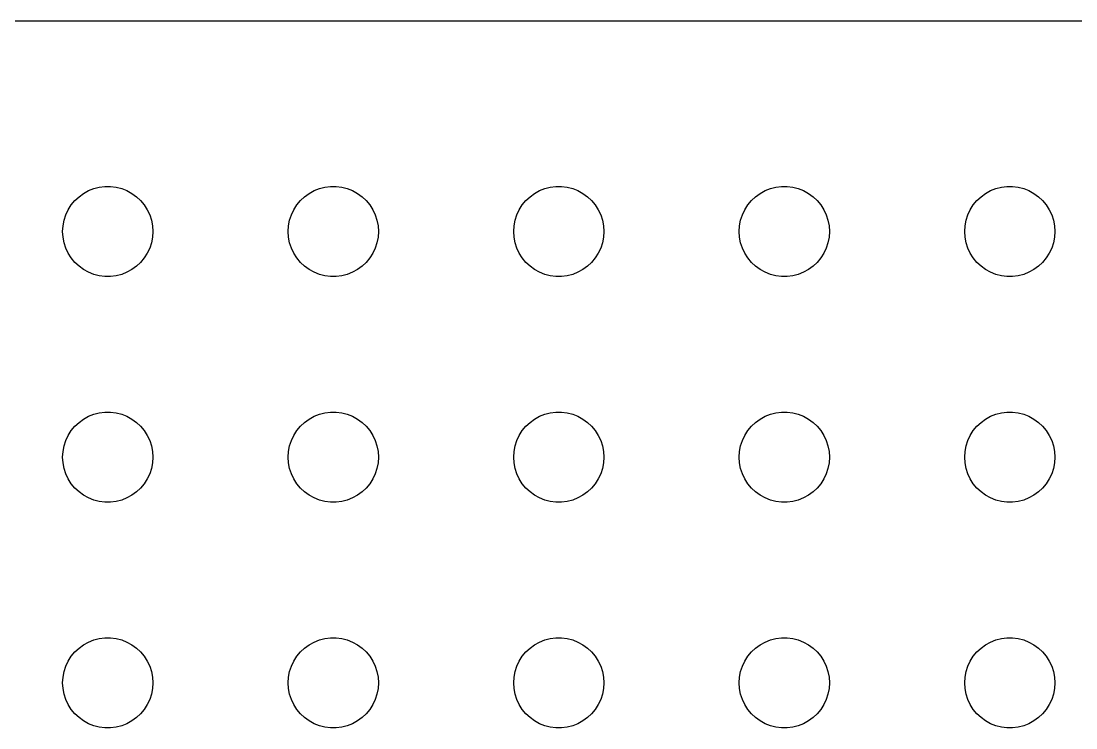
# Model space of a CAD drawing. Header units: metres. Extents: x -134 to 134, y 518 to 1078.
# Drawn here: x 64.62 to 99.7, y 826.5 to 849.99 of the extents above; entities that cross this region are included whole.
import ezdxf

# ---------------------------------------------------------------- set-up
doc = ezdxf.new("R2010")
doc.units = ezdxf.units.M

msp = doc.modelspace()

# ---------------------------------------------------------------- linework, layer by layer
for p, q in [((129.814, 849.99), (-129.814, 849.99)), ((66.8613, 844.357), (67.0365, 844.427)), ((67.0365, 844.427), (67.2189, 844.473)), ((67.2189, 844.473), (67.4058, 844.497)), ((67.4058, 844.497), (67.5942, 844.497)), ((67.5942, 844.497), (67.7811, 844.473)), ((67.7811, 844.473), (67.9635, 844.427)), ((67.9635, 844.427), (68.1387, 844.357)), ((74.3613, 844.357), (74.5365, 844.427)), ((74.5365, 844.427), (74.7189, 844.473)), ((74.7189, 844.473), (74.9058, 844.497)), ((74.9058, 844.497), (75.0942, 844.497)), ((75.0942, 844.497), (75.2811, 844.473)), ((75.2811, 844.473), (75.4635, 844.427)), ((75.4635, 844.427), (75.6387, 844.357)), ((81.8613, 844.357), (82.0365, 844.427)), ((82.0365, 844.427), (82.2189, 844.473)), ((82.2189, 844.473), (82.4058, 844.497)), ((82.4058, 844.497), (82.5942, 844.497)), ((82.5942, 844.497), (82.7811, 844.473)), ((82.7811, 844.473), (82.9635, 844.427)), ((82.9635, 844.427), (83.1387, 844.357)), ((89.3613, 844.357), (89.5365, 844.427)), ((89.5365, 844.427), (89.7189, 844.473)), ((89.7189, 844.473), (89.9058, 844.497)), ((89.9058, 844.497), (90.0942, 844.497)), ((90.0942, 844.497), (90.2811, 844.473)), ((90.2811, 844.473), (90.4635, 844.427)), ((90.4635, 844.427), (90.6387, 844.357)), ((96.8613, 844.357), (97.0365, 844.427)), ((97.0365, 844.427), (97.2189, 844.473)), ((97.2189, 844.473), (97.4058, 844.497)), ((97.4058, 844.497), (97.5942, 844.497)), ((97.5942, 844.497), (97.7811, 844.473)), ((97.7811, 844.473), (97.9635, 844.427)), ((97.9635, 844.427), (98.1387, 844.357)), ((66.4065, 844.027), (66.5439, 844.156)), ((66.5439, 844.156), (66.6963, 844.266)), ((66.6963, 844.266), (66.8613, 844.357)), ((68.1387, 844.357), (68.3037, 844.266)), ((68.3037, 844.266), (68.4561, 844.156)), ((68.4561, 844.156), (68.5934, 844.027)), ((73.9065, 844.027), (74.0439, 844.156)), ((74.0439, 844.156), (74.1963, 844.266)), ((74.1963, 844.266), (74.3613, 844.357)), ((75.6387, 844.357), (75.8037, 844.266)), ((75.8037, 844.266), (75.9561, 844.156)), ((75.9561, 844.156), (76.0934, 844.027)), ((81.4065, 844.027), (81.5439, 844.156)), ((81.5439, 844.156), (81.6963, 844.266)), ((81.6963, 844.266), (81.8613, 844.357)), ((83.1387, 844.357), (83.3037, 844.266)), ((83.3037, 844.266), (83.4561, 844.156)), ((83.4561, 844.156), (83.5934, 844.027)), ((88.9065, 844.027), (89.0439, 844.156)), ((89.0439, 844.156), (89.1963, 844.266)), ((89.1963, 844.266), (89.3613, 844.357)), ((90.6387, 844.357), (90.8037, 844.266)), ((90.8037, 844.266), (90.9561, 844.156)), ((90.9561, 844.156), (91.0934, 844.027)), ((96.4065, 844.027), (96.5439, 844.156)), ((96.5439, 844.156), (96.6963, 844.266)), ((96.6963, 844.266), (96.8613, 844.357)), ((98.1387, 844.357), (98.3037, 844.266)), ((98.3037, 844.266), (98.4561, 844.156)), ((98.4561, 844.156), (98.5934, 844.027)), ((66.1053, 843.552), (66.1855, 843.723)), ((66.1855, 843.723), (66.2865, 843.882)), ((66.2865, 843.882), (66.4065, 844.027)), ((68.5934, 844.027), (68.7135, 843.882)), ((68.7135, 843.882), (68.8145, 843.723)), ((68.8145, 843.723), (68.8947, 843.552)), ((73.6053, 843.552), (73.6855, 843.723)), ((73.6855, 843.723), (73.7865, 843.882)), ((73.7865, 843.882), (73.9065, 844.027)), ((76.0934, 844.027), (76.2135, 843.882)), ((76.2135, 843.882), (76.3145, 843.723)), ((76.3145, 843.723), (76.3947, 843.552)), ((81.1053, 843.552), (81.1855, 843.723)), ((81.1855, 843.723), (81.2865, 843.882)), ((81.2865, 843.882), (81.4065, 844.027)), ((83.5934, 844.027), (83.7135, 843.882)), ((83.7135, 843.882), (83.8145, 843.723)), ((83.8145, 843.723), (83.8947, 843.552)), ((88.6053, 843.552), (88.6855, 843.723)), ((88.6855, 843.723), (88.7865, 843.882)), ((88.7865, 843.882), (88.9065, 844.027)), ((91.0934, 844.027), (91.2135, 843.882)), ((91.2135, 843.882), (91.3145, 843.723)), ((91.3145, 843.723), (91.3947, 843.552)), ((96.1053, 843.552), (96.1855, 843.723)), ((96.1855, 843.723), (96.2865, 843.882)), ((96.2865, 843.882), (96.4065, 844.027)), ((98.5934, 844.027), (98.7135, 843.882)), ((98.7135, 843.882), (98.8145, 843.723)), ((98.8145, 843.723), (98.8947, 843.552)), ((66.0118, 843.188), (66.0471, 843.373)), ((66.0471, 843.373), (66.1053, 843.552)), ((68.8947, 843.552), (68.9529, 843.373)), ((68.9529, 843.373), (68.9882, 843.188)), ((73.5118, 843.188), (73.5471, 843.373)), ((73.5471, 843.373), (73.6053, 843.552)), ((76.3947, 843.552), (76.4529, 843.373)), ((76.4529, 843.373), (76.4882, 843.188)), ((81.0118, 843.188), (81.0471, 843.373)), ((81.0471, 843.373), (81.1053, 843.552)), ((83.8947, 843.552), (83.9529, 843.373)), ((83.9529, 843.373), (83.9882, 843.188)), ((88.5118, 843.188), (88.5471, 843.373)), ((88.5471, 843.373), (88.6053, 843.552)), ((91.3947, 843.552), (91.4529, 843.373)), ((91.4529, 843.373), (91.4882, 843.188)), ((96.0118, 843.188), (96.0471, 843.373)), ((96.0471, 843.373), (96.1053, 843.552)), ((98.8947, 843.552), (98.9529, 843.373)), ((98.9529, 843.373), (98.9882, 843.188)), ((66, 843), (66.0118, 843.188)), ((68.9882, 843.188), (69, 843)), ((73.5, 843), (73.5118, 843.188)), ((76.4882, 843.188), (76.5, 843)), ((81, 843), (81.0118, 843.188)), ((83.9882, 843.188), (84, 843)), ((88.5, 843), (88.5118, 843.188)), ((91.4882, 843.188), (91.5, 843)), ((96, 843), (96.0118, 843.188)), ((98.9882, 843.188), (99, 843)), ((66.0118, 842.812), (66, 843)), ((66.0471, 842.627), (66.0118, 842.812)), ((68.9882, 842.812), (68.9529, 842.627)), ((69, 843), (68.9882, 842.812)), ((73.5118, 842.812), (73.5, 843)), ((73.5471, 842.627), (73.5118, 842.812)), ((76.4882, 842.812), (76.4529, 842.627)), ((76.5, 843), (76.4882, 842.812)), ((81.0118, 842.812), (81, 843)), ((81.0471, 842.627), (81.0118, 842.812)), ((83.9882, 842.812), (83.9529, 842.627)), ((84, 843), (83.9882, 842.812)), ((88.5118, 842.812), (88.5, 843)), ((88.5471, 842.627), (88.5118, 842.812)), ((91.4882, 842.812), (91.4529, 842.627)), ((91.5, 843), (91.4882, 842.812)), ((96.0118, 842.812), (96, 843)), ((96.0471, 842.627), (96.0118, 842.812)), ((98.9882, 842.812), (98.9529, 842.627)), ((99, 843), (98.9882, 842.812)), ((66.1053, 842.448), (66.0471, 842.627)), ((66.1855, 842.277), (66.1053, 842.448)), ((68.8947, 842.448), (68.8145, 842.277)), ((68.9529, 842.627), (68.8947, 842.448)), ((73.6053, 842.448), (73.5471, 842.627)), ((73.6855, 842.277), (73.6053, 842.448)), ((76.3947, 842.448), (76.3145, 842.277)), ((76.4529, 842.627), (76.3947, 842.448)), ((81.1053, 842.448), (81.0471, 842.627)), ((81.1855, 842.277), (81.1053, 842.448)), ((83.8947, 842.448), (83.8145, 842.277)), ((83.9529, 842.627), (83.8947, 842.448)), ((88.6053, 842.448), (88.5471, 842.627)), ((88.6855, 842.277), (88.6053, 842.448)), ((91.3947, 842.448), (91.3145, 842.277)), ((91.4529, 842.627), (91.3947, 842.448)), ((96.1053, 842.448), (96.0471, 842.627)), ((96.1855, 842.277), (96.1053, 842.448)), ((98.8947, 842.448), (98.8145, 842.277)), ((98.9529, 842.627), (98.8947, 842.448)), ((66.2865, 842.118), (66.1855, 842.277)), ((66.4065, 841.973), (66.2865, 842.118)), ((66.5439, 841.844), (66.4065, 841.973)), ((68.5934, 841.973), (68.4561, 841.844)), ((68.7135, 842.118), (68.5934, 841.973)), ((68.8145, 842.277), (68.7135, 842.118)), ((73.7865, 842.118), (73.6855, 842.277)), ((73.9065, 841.973), (73.7865, 842.118)), ((74.0439, 841.844), (73.9065, 841.973)), ((76.0934, 841.973), (75.9561, 841.844)), ((76.2135, 842.118), (76.0934, 841.973)), ((76.3145, 842.277), (76.2135, 842.118)), ((81.2865, 842.118), (81.1855, 842.277)), ((81.4065, 841.973), (81.2865, 842.118)), ((81.5439, 841.844), (81.4065, 841.973)), ((83.5934, 841.973), (83.4561, 841.844)), ((83.7135, 842.118), (83.5934, 841.973)), ((83.8145, 842.277), (83.7135, 842.118)), ((88.7865, 842.118), (88.6855, 842.277)), ((88.9065, 841.973), (88.7865, 842.118)), ((89.0439, 841.844), (88.9065, 841.973)), ((91.0934, 841.973), (90.9561, 841.844)), ((91.2135, 842.118), (91.0934, 841.973)), ((91.3145, 842.277), (91.2135, 842.118)), ((96.2865, 842.118), (96.1855, 842.277)), ((96.4065, 841.973), (96.2865, 842.118)), ((96.5439, 841.844), (96.4065, 841.973)), ((98.5934, 841.973), (98.4561, 841.844)), ((98.7135, 842.118), (98.5934, 841.973)), ((98.8145, 842.277), (98.7135, 842.118)), ((66.6963, 841.734), (66.5439, 841.844)), ((66.8613, 841.643), (66.6963, 841.734)), ((67.0365, 841.573), (66.8613, 841.643)), ((68.1387, 841.643), (67.9635, 841.573)), ((68.3037, 841.734), (68.1387, 841.643)), ((68.4561, 841.844), (68.3037, 841.734)), ((74.1963, 841.734), (74.0439, 841.844)), ((74.3613, 841.643), (74.1963, 841.734)), ((74.5365, 841.573), (74.3613, 841.643)), ((75.6387, 841.643), (75.4635, 841.573)), ((75.8037, 841.734), (75.6387, 841.643)), ((75.9561, 841.844), (75.8037, 841.734)), ((81.6963, 841.734), (81.5439, 841.844)), ((81.8613, 841.643), (81.6963, 841.734)), ((82.0365, 841.573), (81.8613, 841.643)), ((83.1387, 841.643), (82.9635, 841.573)), ((83.3037, 841.734), (83.1387, 841.643)), ((83.4561, 841.844), (83.3037, 841.734)), ((89.1963, 841.734), (89.0439, 841.844)), ((89.3613, 841.643), (89.1963, 841.734)), ((89.5365, 841.573), (89.3613, 841.643)), ((90.6387, 841.643), (90.4635, 841.573)), ((90.8037, 841.734), (90.6387, 841.643)), ((90.9561, 841.844), (90.8037, 841.734)), ((96.6963, 841.734), (96.5439, 841.844)), ((96.8613, 841.643), (96.6963, 841.734)), ((97.0365, 841.573), (96.8613, 841.643)), ((98.1387, 841.643), (97.9635, 841.573)), ((98.3037, 841.734), (98.1387, 841.643)), ((98.4561, 841.844), (98.3037, 841.734)), ((67.2189, 841.527), (67.0365, 841.573)), ((67.4058, 841.503), (67.2189, 841.527)), ((67.5942, 841.503), (67.4058, 841.503)), ((67.7811, 841.527), (67.5942, 841.503)), ((67.9635, 841.573), (67.7811, 841.527)), ((74.7189, 841.527), (74.5365, 841.573)), ((74.9058, 841.503), (74.7189, 841.527)), ((75.0942, 841.503), (74.9058, 841.503)), ((75.2811, 841.527), (75.0942, 841.503)), ((75.4635, 841.573), (75.2811, 841.527)), ((82.2189, 841.527), (82.0365, 841.573)), ((82.4058, 841.503), (82.2189, 841.527)), ((82.5942, 841.503), (82.4058, 841.503)), ((82.7811, 841.527), (82.5942, 841.503)), ((82.9635, 841.573), (82.7811, 841.527)), ((89.7189, 841.527), (89.5365, 841.573)), ((89.9058, 841.503), (89.7189, 841.527)), ((90.0942, 841.503), (89.9058, 841.503)), ((90.2811, 841.527), (90.0942, 841.503)), ((90.4635, 841.573), (90.2811, 841.527)), ((97.2189, 841.527), (97.0365, 841.573)), ((97.4058, 841.503), (97.2189, 841.527)), ((97.5942, 841.503), (97.4058, 841.503)), ((97.7811, 841.527), (97.5942, 841.503)), ((97.9635, 841.573), (97.7811, 841.527)), ((66.5439, 836.656), (66.6963, 836.766)), ((66.6963, 836.766), (66.8613, 836.857)), ((66.8613, 836.857), (67.0365, 836.927)), ((67.0365, 836.927), (67.2189, 836.973)), ((67.2189, 836.973), (67.4058, 836.997)), ((67.4058, 836.997), (67.5942, 836.997)), ((67.5942, 836.997), (67.7811, 836.973)), ((67.7811, 836.973), (67.9635, 836.927)), ((67.9635, 836.927), (68.1387, 836.857)), ((68.1387, 836.857), (68.3037, 836.766)), ((68.3037, 836.766), (68.4561, 836.656)), ((74.0439, 836.656), (74.1963, 836.766)), ((74.1963, 836.766), (74.3613, 836.857)), ((74.3613, 836.857), (74.5365, 836.927)), ((74.5365, 836.927), (74.7189, 836.973)), ((74.7189, 836.973), (74.9058, 836.997)), ((74.9058, 836.997), (75.0942, 836.997)), ((75.0942, 836.997), (75.2811, 836.973)), ((75.2811, 836.973), (75.4635, 836.927)), ((75.4635, 836.927), (75.6387, 836.857)), ((75.6387, 836.857), (75.8037, 836.766)), ((75.8037, 836.766), (75.9561, 836.656)), ((81.5439, 836.656), (81.6963, 836.766)), ((81.6963, 836.766), (81.8613, 836.857)), ((81.8613, 836.857), (82.0365, 836.927)), ((82.0365, 836.927), (82.2189, 836.973)), ((82.2189, 836.973), (82.4058, 836.997)), ((82.4058, 836.997), (82.5942, 836.997)), ((82.5942, 836.997), (82.7811, 836.973)), ((82.7811, 836.973), (82.9635, 836.927)), ((82.9635, 836.927), (83.1387, 836.857)), ((83.1387, 836.857), (83.3037, 836.766)), ((83.3037, 836.766), (83.4561, 836.656)), ((89.0439, 836.656), (89.1963, 836.766)), ((89.1963, 836.766), (89.3613, 836.857)), ((89.3613, 836.857), (89.5365, 836.927)), ((89.5365, 836.927), (89.7189, 836.973)), ((89.7189, 836.973), (89.9058, 836.997)), ((89.9058, 836.997), (90.0942, 836.997)), ((90.0942, 836.997), (90.2811, 836.973)), ((90.2811, 836.973), (90.4635, 836.927)), ((90.4635, 836.927), (90.6387, 836.857)), ((90.6387, 836.857), (90.8037, 836.766)), ((90.8037, 836.766), (90.9561, 836.656)), ((96.5439, 836.656), (96.6963, 836.766)), ((96.6963, 836.766), (96.8613, 836.857)), ((96.8613, 836.857), (97.0365, 836.927)), ((97.0365, 836.927), (97.2189, 836.973)), ((97.2189, 836.973), (97.4058, 836.997)), ((97.4058, 836.997), (97.5942, 836.997)), ((97.5942, 836.997), (97.7811, 836.973)), ((97.7811, 836.973), (97.9635, 836.927)), ((97.9635, 836.927), (98.1387, 836.857)), ((98.1387, 836.857), (98.3037, 836.766)), ((98.3037, 836.766), (98.4561, 836.656)), ((66.1855, 836.223), (66.2865, 836.382)), ((66.2865, 836.382), (66.4065, 836.527)), ((66.4065, 836.527), (66.5439, 836.656)), ((68.4561, 836.656), (68.5934, 836.527)), ((68.5934, 836.527), (68.7135, 836.382)), ((68.7135, 836.382), (68.8145, 836.223)), ((73.6855, 836.223), (73.7865, 836.382)), ((73.7865, 836.382), (73.9065, 836.527)), ((73.9065, 836.527), (74.0439, 836.656)), ((75.9561, 836.656), (76.0934, 836.527)), ((76.0934, 836.527), (76.2135, 836.382)), ((76.2135, 836.382), (76.3145, 836.223)), ((81.1855, 836.223), (81.2865, 836.382)), ((81.2865, 836.382), (81.4065, 836.527)), ((81.4065, 836.527), (81.5439, 836.656)), ((83.4561, 836.656), (83.5934, 836.527)), ((83.5934, 836.527), (83.7135, 836.382)), ((83.7135, 836.382), (83.8145, 836.223)), ((88.6855, 836.223), (88.7865, 836.382)), ((88.7865, 836.382), (88.9065, 836.527)), ((88.9065, 836.527), (89.0439, 836.656)), ((90.9561, 836.656), (91.0934, 836.527)), ((91.0934, 836.527), (91.2135, 836.382)), ((91.2135, 836.382), (91.3145, 836.223)), ((96.1855, 836.223), (96.2865, 836.382)), ((96.2865, 836.382), (96.4065, 836.527)), ((96.4065, 836.527), (96.5439, 836.656)), ((98.4561, 836.656), (98.5934, 836.527)), ((98.5934, 836.527), (98.7135, 836.382)), ((98.7135, 836.382), (98.8145, 836.223)), ((66.0471, 835.873), (66.1053, 836.052)), ((66.1053, 836.052), (66.1855, 836.223)), ((68.8145, 836.223), (68.8947, 836.052)), ((68.8947, 836.052), (68.9529, 835.873)), ((73.5471, 835.873), (73.6053, 836.052)), ((73.6053, 836.052), (73.6855, 836.223)), ((76.3145, 836.223), (76.3947, 836.052)), ((76.3947, 836.052), (76.4529, 835.873)), ((81.0471, 835.873), (81.1053, 836.052)), ((81.1053, 836.052), (81.1855, 836.223)), ((83.8145, 836.223), (83.8947, 836.052)), ((83.8947, 836.052), (83.9529, 835.873)), ((88.5471, 835.873), (88.6053, 836.052)), ((88.6053, 836.052), (88.6855, 836.223)), ((91.3145, 836.223), (91.3947, 836.052)), ((91.3947, 836.052), (91.4529, 835.873)), ((96.0471, 835.873), (96.1053, 836.052)), ((96.1053, 836.052), (96.1855, 836.223)), ((98.8145, 836.223), (98.8947, 836.052)), ((98.8947, 836.052), (98.9529, 835.873)), ((66, 835.5), (66.0118, 835.688)), ((66.0118, 835.688), (66.0471, 835.873)), ((68.9529, 835.873), (68.9882, 835.688)), ((68.9882, 835.688), (69, 835.5)), ((73.5, 835.5), (73.5118, 835.688)), ((73.5118, 835.688), (73.5471, 835.873)), ((76.4529, 835.873), (76.4882, 835.688)), ((76.4882, 835.688), (76.5, 835.5)), ((81, 835.5), (81.0118, 835.688)), ((81.0118, 835.688), (81.0471, 835.873)), ((83.9529, 835.873), (83.9882, 835.688)), ((83.9882, 835.688), (84, 835.5)), ((88.5, 835.5), (88.5118, 835.688)), ((88.5118, 835.688), (88.5471, 835.873)), ((91.4529, 835.873), (91.4882, 835.688)), ((91.4882, 835.688), (91.5, 835.5)), ((96, 835.5), (96.0118, 835.688)), ((96.0118, 835.688), (96.0471, 835.873)), ((98.9529, 835.873), (98.9882, 835.688)), ((98.9882, 835.688), (99, 835.5)), ((66.0118, 835.312), (66, 835.5)), ((66.0471, 835.127), (66.0118, 835.312)), ((68.9882, 835.312), (68.9529, 835.127)), ((69, 835.5), (68.9882, 835.312)), ((73.5118, 835.312), (73.5, 835.5)), ((73.5471, 835.127), (73.5118, 835.312)), ((76.4882, 835.312), (76.4529, 835.127)), ((76.5, 835.5), (76.4882, 835.312)), ((81.0118, 835.312), (81, 835.5)), ((81.0471, 835.127), (81.0118, 835.312)), ((83.9882, 835.312), (83.9529, 835.127)), ((84, 835.5), (83.9882, 835.312)), ((88.5118, 835.312), (88.5, 835.5)), ((88.5471, 835.127), (88.5118, 835.312)), ((91.4882, 835.312), (91.4529, 835.127)), ((91.5, 835.5), (91.4882, 835.312)), ((96.0118, 835.312), (96, 835.5)), ((96.0471, 835.127), (96.0118, 835.312)), ((98.9882, 835.312), (98.9529, 835.127)), ((99, 835.5), (98.9882, 835.312)), ((66.1053, 834.948), (66.0471, 835.127)), ((66.1855, 834.777), (66.1053, 834.948)), ((68.8947, 834.948), (68.8145, 834.777)), ((68.9529, 835.127), (68.8947, 834.948)), ((73.6053, 834.948), (73.5471, 835.127)), ((73.6855, 834.777), (73.6053, 834.948)), ((76.3947, 834.948), (76.3145, 834.777)), ((76.4529, 835.127), (76.3947, 834.948)), ((81.1053, 834.948), (81.0471, 835.127)), ((81.1855, 834.777), (81.1053, 834.948)), ((83.8947, 834.948), (83.8145, 834.777)), ((83.9529, 835.127), (83.8947, 834.948)), ((88.6053, 834.948), (88.5471, 835.127)), ((88.6855, 834.777), (88.6053, 834.948)), ((91.3947, 834.948), (91.3145, 834.777)), ((91.4529, 835.127), (91.3947, 834.948)), ((96.1053, 834.948), (96.0471, 835.127)), ((96.1855, 834.777), (96.1053, 834.948)), ((98.8947, 834.948), (98.8145, 834.777)), ((98.9529, 835.127), (98.8947, 834.948)), ((66.2865, 834.618), (66.1855, 834.777)), ((66.4065, 834.473), (66.2865, 834.618)), ((68.7135, 834.618), (68.5934, 834.473)), ((68.8145, 834.777), (68.7135, 834.618)), ((73.7865, 834.618), (73.6855, 834.777)), ((73.9065, 834.473), (73.7865, 834.618)), ((76.2135, 834.618), (76.0934, 834.473)), ((76.3145, 834.777), (76.2135, 834.618)), ((81.2865, 834.618), (81.1855, 834.777)), ((81.4065, 834.473), (81.2865, 834.618)), ((83.7135, 834.618), (83.5934, 834.473)), ((83.8145, 834.777), (83.7135, 834.618)), ((88.7865, 834.618), (88.6855, 834.777)), ((88.9065, 834.473), (88.7865, 834.618)), ((91.2135, 834.618), (91.0934, 834.473)), ((91.3145, 834.777), (91.2135, 834.618)), ((96.2865, 834.618), (96.1855, 834.777)), ((96.4065, 834.473), (96.2865, 834.618)), ((98.7135, 834.618), (98.5934, 834.473)), ((98.8145, 834.777), (98.7135, 834.618)), ((66.5439, 834.344), (66.4065, 834.473)), ((66.6963, 834.234), (66.5439, 834.344)), ((66.8613, 834.143), (66.6963, 834.234)), ((68.3037, 834.234), (68.1387, 834.143)), ((68.4561, 834.344), (68.3037, 834.234)), ((68.5934, 834.473), (68.4561, 834.344)), ((74.0439, 834.344), (73.9065, 834.473)), ((74.1963, 834.234), (74.0439, 834.344)), ((74.3613, 834.143), (74.1963, 834.234)), ((75.8037, 834.234), (75.6387, 834.143)), ((75.9561, 834.344), (75.8037, 834.234)), ((76.0934, 834.473), (75.9561, 834.344)), ((81.5439, 834.344), (81.4065, 834.473)), ((81.6963, 834.234), (81.5439, 834.344)), ((81.8613, 834.143), (81.6963, 834.234)), ((83.3037, 834.234), (83.1387, 834.143)), ((83.4561, 834.344), (83.3037, 834.234)), ((83.5934, 834.473), (83.4561, 834.344)), ((89.0439, 834.344), (88.9065, 834.473)), ((89.1963, 834.234), (89.0439, 834.344)), ((89.3613, 834.143), (89.1963, 834.234)), ((90.8037, 834.234), (90.6387, 834.143)), ((90.9561, 834.344), (90.8037, 834.234)), ((91.0934, 834.473), (90.9561, 834.344)), ((96.5439, 834.344), (96.4065, 834.473)), ((96.6963, 834.234), (96.5439, 834.344)), ((96.8613, 834.143), (96.6963, 834.234)), ((98.3037, 834.234), (98.1387, 834.143)), ((98.4561, 834.344), (98.3037, 834.234)), ((98.5934, 834.473), (98.4561, 834.344)), ((67.0365, 834.073), (66.8613, 834.143)), ((67.2189, 834.027), (67.0365, 834.073)), ((67.4058, 834.003), (67.2189, 834.027)), ((67.5942, 834.003), (67.4058, 834.003)), ((67.7811, 834.027), (67.5942, 834.003)), ((67.9635, 834.073), (67.7811, 834.027)), ((68.1387, 834.143), (67.9635, 834.073)), ((74.5365, 834.073), (74.3613, 834.143)), ((74.7189, 834.027), (74.5365, 834.073)), ((74.9058, 834.003), (74.7189, 834.027)), ((75.0942, 834.003), (74.9058, 834.003)), ((75.2811, 834.027), (75.0942, 834.003)), ((75.4635, 834.073), (75.2811, 834.027)), ((75.6387, 834.143), (75.4635, 834.073)), ((82.0365, 834.073), (81.8613, 834.143)), ((82.2189, 834.027), (82.0365, 834.073)), ((82.4058, 834.003), (82.2189, 834.027)), ((82.5942, 834.003), (82.4058, 834.003)), ((82.7811, 834.027), (82.5942, 834.003)), ((82.9635, 834.073), (82.7811, 834.027)), ((83.1387, 834.143), (82.9635, 834.073)), ((89.5365, 834.073), (89.3613, 834.143)), ((89.7189, 834.027), (89.5365, 834.073)), ((89.9058, 834.003), (89.7189, 834.027)), ((90.0942, 834.003), (89.9058, 834.003)), ((90.2811, 834.027), (90.0942, 834.003)), ((90.4635, 834.073), (90.2811, 834.027)), ((90.6387, 834.143), (90.4635, 834.073)), ((97.0365, 834.073), (96.8613, 834.143)), ((97.2189, 834.027), (97.0365, 834.073)), ((97.4058, 834.003), (97.2189, 834.027)), ((97.5942, 834.003), (97.4058, 834.003)), ((97.7811, 834.027), (97.5942, 834.003)), ((97.9635, 834.073), (97.7811, 834.027)), ((98.1387, 834.143), (97.9635, 834.073)), ((66.6963, 829.266), (66.8613, 829.357)), ((66.8613, 829.357), (67.0365, 829.427)), ((67.0365, 829.427), (67.2189, 829.473)), ((67.2189, 829.473), (67.4058, 829.497)), ((67.4058, 829.497), (67.5942, 829.497)), ((67.5942, 829.497), (67.7811, 829.473)), ((67.7811, 829.473), (67.9635, 829.427)), ((67.9635, 829.427), (68.1387, 829.357)), ((68.1387, 829.357), (68.3037, 829.266)), ((74.1963, 829.266), (74.3613, 829.357)), ((74.3613, 829.357), (74.5365, 829.427)), ((74.5365, 829.427), (74.7189, 829.473)), ((74.7189, 829.473), (74.9058, 829.497)), ((74.9058, 829.497), (75.0942, 829.497)), ((75.0942, 829.497), (75.2811, 829.473)), ((75.2811, 829.473), (75.4635, 829.427)), ((75.4635, 829.427), (75.6387, 829.357)), ((75.6387, 829.357), (75.8037, 829.266)), ((81.6963, 829.266), (81.8613, 829.357)), ((81.8613, 829.357), (82.0365, 829.427)), ((82.0365, 829.427), (82.2189, 829.473)), ((82.2189, 829.473), (82.4058, 829.497)), ((82.4058, 829.497), (82.5942, 829.497)), ((82.5942, 829.497), (82.7811, 829.473)), ((82.7811, 829.473), (82.9635, 829.427)), ((82.9635, 829.427), (83.1387, 829.357)), ((83.1387, 829.357), (83.3037, 829.266)), ((89.1963, 829.266), (89.3613, 829.357)), ((89.3613, 829.357), (89.5365, 829.427)), ((89.5365, 829.427), (89.7189, 829.473)), ((89.7189, 829.473), (89.9058, 829.497)), ((89.9058, 829.497), (90.0942, 829.497)), ((90.0942, 829.497), (90.2811, 829.473)), ((90.2811, 829.473), (90.4635, 829.427)), ((90.4635, 829.427), (90.6387, 829.357)), ((90.6387, 829.357), (90.8037, 829.266)), ((96.6963, 829.266), (96.8613, 829.357)), ((96.8613, 829.357), (97.0365, 829.427)), ((97.0365, 829.427), (97.2189, 829.473)), ((97.2189, 829.473), (97.4058, 829.497)), ((97.4058, 829.497), (97.5942, 829.497)), ((97.5942, 829.497), (97.7811, 829.473)), ((97.7811, 829.473), (97.9635, 829.427)), ((97.9635, 829.427), (98.1387, 829.357)), ((98.1387, 829.357), (98.3037, 829.266)), ((66.2865, 828.882), (66.4065, 829.027)), ((66.4065, 829.027), (66.5439, 829.156)), ((66.5439, 829.156), (66.6963, 829.266)), ((68.3037, 829.266), (68.4561, 829.156)), ((68.4561, 829.156), (68.5934, 829.027)), ((68.5934, 829.027), (68.7135, 828.882)), ((73.7865, 828.882), (73.9065, 829.027)), ((73.9065, 829.027), (74.0439, 829.156)), ((74.0439, 829.156), (74.1963, 829.266)), ((75.8037, 829.266), (75.9561, 829.156)), ((75.9561, 829.156), (76.0934, 829.027)), ((76.0934, 829.027), (76.2135, 828.882)), ((81.2865, 828.882), (81.4065, 829.027)), ((81.4065, 829.027), (81.5439, 829.156)), ((81.5439, 829.156), (81.6963, 829.266)), ((83.3037, 829.266), (83.4561, 829.156)), ((83.4561, 829.156), (83.5934, 829.027)), ((83.5934, 829.027), (83.7135, 828.882)), ((88.7865, 828.882), (88.9065, 829.027)), ((88.9065, 829.027), (89.0439, 829.156)), ((89.0439, 829.156), (89.1963, 829.266)), ((90.8037, 829.266), (90.9561, 829.156)), ((90.9561, 829.156), (91.0934, 829.027)), ((91.0934, 829.027), (91.2135, 828.882)), ((96.2865, 828.882), (96.4065, 829.027)), ((96.4065, 829.027), (96.5439, 829.156)), ((96.5439, 829.156), (96.6963, 829.266)), ((98.3037, 829.266), (98.4561, 829.156)), ((98.4561, 829.156), (98.5934, 829.027)), ((98.5934, 829.027), (98.7135, 828.882)), ((66.1053, 828.552), (66.1855, 828.723)), ((66.1855, 828.723), (66.2865, 828.882)), ((68.7135, 828.882), (68.8145, 828.723)), ((68.8145, 828.723), (68.8947, 828.552)), ((73.6053, 828.552), (73.6855, 828.723)), ((73.6855, 828.723), (73.7865, 828.882)), ((76.2135, 828.882), (76.3145, 828.723)), ((76.3145, 828.723), (76.3947, 828.552)), ((81.1053, 828.552), (81.1855, 828.723)), ((81.1855, 828.723), (81.2865, 828.882)), ((83.7135, 828.882), (83.8145, 828.723)), ((83.8145, 828.723), (83.8947, 828.552)), ((88.6053, 828.552), (88.6855, 828.723)), ((88.6855, 828.723), (88.7865, 828.882)), ((91.2135, 828.882), (91.3145, 828.723)), ((91.3145, 828.723), (91.3947, 828.552)), ((96.1053, 828.552), (96.1855, 828.723)), ((96.1855, 828.723), (96.2865, 828.882)), ((98.7135, 828.882), (98.8145, 828.723)), ((98.8145, 828.723), (98.8947, 828.552)), ((66.0118, 828.188), (66.0471, 828.373)), ((66.0471, 828.373), (66.1053, 828.552)), ((68.8947, 828.552), (68.9529, 828.373)), ((68.9529, 828.373), (68.9882, 828.188)), ((73.5118, 828.188), (73.5471, 828.373)), ((73.5471, 828.373), (73.6053, 828.552)), ((76.3947, 828.552), (76.4529, 828.373)), ((76.4529, 828.373), (76.4882, 828.188)), ((81.0118, 828.188), (81.0471, 828.373)), ((81.0471, 828.373), (81.1053, 828.552)), ((83.8947, 828.552), (83.9529, 828.373)), ((83.9529, 828.373), (83.9882, 828.188)), ((88.5118, 828.188), (88.5471, 828.373)), ((88.5471, 828.373), (88.6053, 828.552)), ((91.3947, 828.552), (91.4529, 828.373)), ((91.4529, 828.373), (91.4882, 828.188)), ((96.0118, 828.188), (96.0471, 828.373)), ((96.0471, 828.373), (96.1053, 828.552)), ((98.8947, 828.552), (98.9529, 828.373)), ((98.9529, 828.373), (98.9882, 828.188)), ((66, 828), (66.0118, 828.188)), ((66.0118, 827.812), (66, 828)), ((68.9882, 828.188), (69, 828)), ((69, 828), (68.9882, 827.812)), ((73.5, 828), (73.5118, 828.188)), ((73.5118, 827.812), (73.5, 828)), ((76.4882, 828.188), (76.5, 828)), ((76.5, 828), (76.4882, 827.812)), ((81, 828), (81.0118, 828.188)), ((81.0118, 827.812), (81, 828)), ((83.9882, 828.188), (84, 828)), ((84, 828), (83.9882, 827.812)), ((88.5, 828), (88.5118, 828.188)), ((88.5118, 827.812), (88.5, 828)), ((91.4882, 828.188), (91.5, 828)), ((91.5, 828), (91.4882, 827.812)), ((96, 828), (96.0118, 828.188)), ((96.0118, 827.812), (96, 828)), ((98.9882, 828.188), (99, 828)), ((99, 828), (98.9882, 827.812)), ((66.0471, 827.627), (66.0118, 827.812)), ((66.1053, 827.448), (66.0471, 827.627)), ((68.9529, 827.627), (68.8947, 827.448)), ((68.9882, 827.812), (68.9529, 827.627)), ((73.5471, 827.627), (73.5118, 827.812)), ((73.6053, 827.448), (73.5471, 827.627)), ((76.4529, 827.627), (76.3947, 827.448)), ((76.4882, 827.812), (76.4529, 827.627)), ((81.0471, 827.627), (81.0118, 827.812)), ((81.1053, 827.448), (81.0471, 827.627)), ((83.9529, 827.627), (83.8947, 827.448)), ((83.9882, 827.812), (83.9529, 827.627)), ((88.5471, 827.627), (88.5118, 827.812)), ((88.6053, 827.448), (88.5471, 827.627)), ((91.4529, 827.627), (91.3947, 827.448)), ((91.4882, 827.812), (91.4529, 827.627)), ((96.0471, 827.627), (96.0118, 827.812)), ((96.1053, 827.448), (96.0471, 827.627)), ((98.9529, 827.627), (98.8947, 827.448)), ((98.9882, 827.812), (98.9529, 827.627)), ((66.1855, 827.277), (66.1053, 827.448)), ((66.2865, 827.118), (66.1855, 827.277)), ((68.8145, 827.277), (68.7135, 827.118)), ((68.8947, 827.448), (68.8145, 827.277)), ((73.6855, 827.277), (73.6053, 827.448)), ((73.7865, 827.118), (73.6855, 827.277)), ((76.3145, 827.277), (76.2135, 827.118)), ((76.3947, 827.448), (76.3145, 827.277)), ((81.1855, 827.277), (81.1053, 827.448)), ((81.2865, 827.118), (81.1855, 827.277)), ((83.8145, 827.277), (83.7135, 827.118)), ((83.8947, 827.448), (83.8145, 827.277)), ((88.6855, 827.277), (88.6053, 827.448)), ((88.7865, 827.118), (88.6855, 827.277)), ((91.3145, 827.277), (91.2135, 827.118)), ((91.3947, 827.448), (91.3145, 827.277)), ((96.1855, 827.277), (96.1053, 827.448)), ((96.2865, 827.118), (96.1855, 827.277)), ((98.8145, 827.277), (98.7135, 827.118)), ((98.8947, 827.448), (98.8145, 827.277)), ((66.4065, 826.973), (66.2865, 827.118)), ((66.5439, 826.844), (66.4065, 826.973)), ((68.5934, 826.973), (68.4561, 826.844)), ((68.7135, 827.118), (68.5934, 826.973)), ((73.9065, 826.973), (73.7865, 827.118)), ((74.0439, 826.844), (73.9065, 826.973)), ((76.0934, 826.973), (75.9561, 826.844)), ((76.2135, 827.118), (76.0934, 826.973)), ((81.4065, 826.973), (81.2865, 827.118)), ((81.5439, 826.844), (81.4065, 826.973)), ((83.5934, 826.973), (83.4561, 826.844)), ((83.7135, 827.118), (83.5934, 826.973)), ((88.9065, 826.973), (88.7865, 827.118)), ((89.0439, 826.844), (88.9065, 826.973)), ((91.0934, 826.973), (90.9561, 826.844)), ((91.2135, 827.118), (91.0934, 826.973)), ((96.4065, 826.973), (96.2865, 827.118)), ((96.5439, 826.844), (96.4065, 826.973)), ((98.5934, 826.973), (98.4561, 826.844)), ((98.7135, 827.118), (98.5934, 826.973)), ((66.6963, 826.734), (66.5439, 826.844)), ((66.8613, 826.643), (66.6963, 826.734)), ((67.0365, 826.573), (66.8613, 826.643)), ((67.2189, 826.527), (67.0365, 826.573)), ((67.4058, 826.503), (67.2189, 826.527)), ((67.7811, 826.527), (67.5942, 826.503)), ((67.9635, 826.573), (67.7811, 826.527)), ((68.1387, 826.643), (67.9635, 826.573)), ((68.3037, 826.734), (68.1387, 826.643)), ((68.4561, 826.844), (68.3037, 826.734)), ((74.1963, 826.734), (74.0439, 826.844)), ((74.3613, 826.643), (74.1963, 826.734)), ((74.5365, 826.573), (74.3613, 826.643)), ((74.7189, 826.527), (74.5365, 826.573)), ((74.9058, 826.503), (74.7189, 826.527)), ((75.2811, 826.527), (75.0942, 826.503)), ((75.4635, 826.573), (75.2811, 826.527)), ((75.6387, 826.643), (75.4635, 826.573)), ((75.8037, 826.734), (75.6387, 826.643)), ((75.9561, 826.844), (75.8037, 826.734)), ((81.6963, 826.734), (81.5439, 826.844)), ((81.8613, 826.643), (81.6963, 826.734)), ((82.0365, 826.573), (81.8613, 826.643)), ((82.2189, 826.527), (82.0365, 826.573)), ((82.4058, 826.503), (82.2189, 826.527)), ((82.7811, 826.527), (82.5942, 826.503)), ((82.9635, 826.573), (82.7811, 826.527)), ((83.1387, 826.643), (82.9635, 826.573)), ((83.3037, 826.734), (83.1387, 826.643)), ((83.4561, 826.844), (83.3037, 826.734)), ((89.1963, 826.734), (89.0439, 826.844)), ((89.3613, 826.643), (89.1963, 826.734)), ((89.5365, 826.573), (89.3613, 826.643)), ((89.7189, 826.527), (89.5365, 826.573)), ((89.9058, 826.503), (89.7189, 826.527)), ((90.2811, 826.527), (90.0942, 826.503)), ((90.4635, 826.573), (90.2811, 826.527)), ((90.6387, 826.643), (90.4635, 826.573)), ((90.8037, 826.734), (90.6387, 826.643)), ((90.9561, 826.844), (90.8037, 826.734)), ((96.6963, 826.734), (96.5439, 826.844)), ((96.8613, 826.643), (96.6963, 826.734)), ((97.0365, 826.573), (96.8613, 826.643)), ((97.2189, 826.527), (97.0365, 826.573)), ((97.4058, 826.503), (97.2189, 826.527)), ((97.7811, 826.527), (97.5942, 826.503)), ((97.9635, 826.573), (97.7811, 826.527)), ((98.1387, 826.643), (97.9635, 826.573)), ((98.3037, 826.734), (98.1387, 826.643)), ((98.4561, 826.844), (98.3037, 826.734)), ((67.5942, 826.503), (67.4058, 826.503)), ((75.0942, 826.503), (74.9058, 826.503)), ((82.5942, 826.503), (82.4058, 826.503)), ((90.0942, 826.503), (89.9058, 826.503)), ((97.5942, 826.503), (97.4058, 826.503))]:
    msp.add_line(p, q)

doc.saveas('drawing.dxf')
